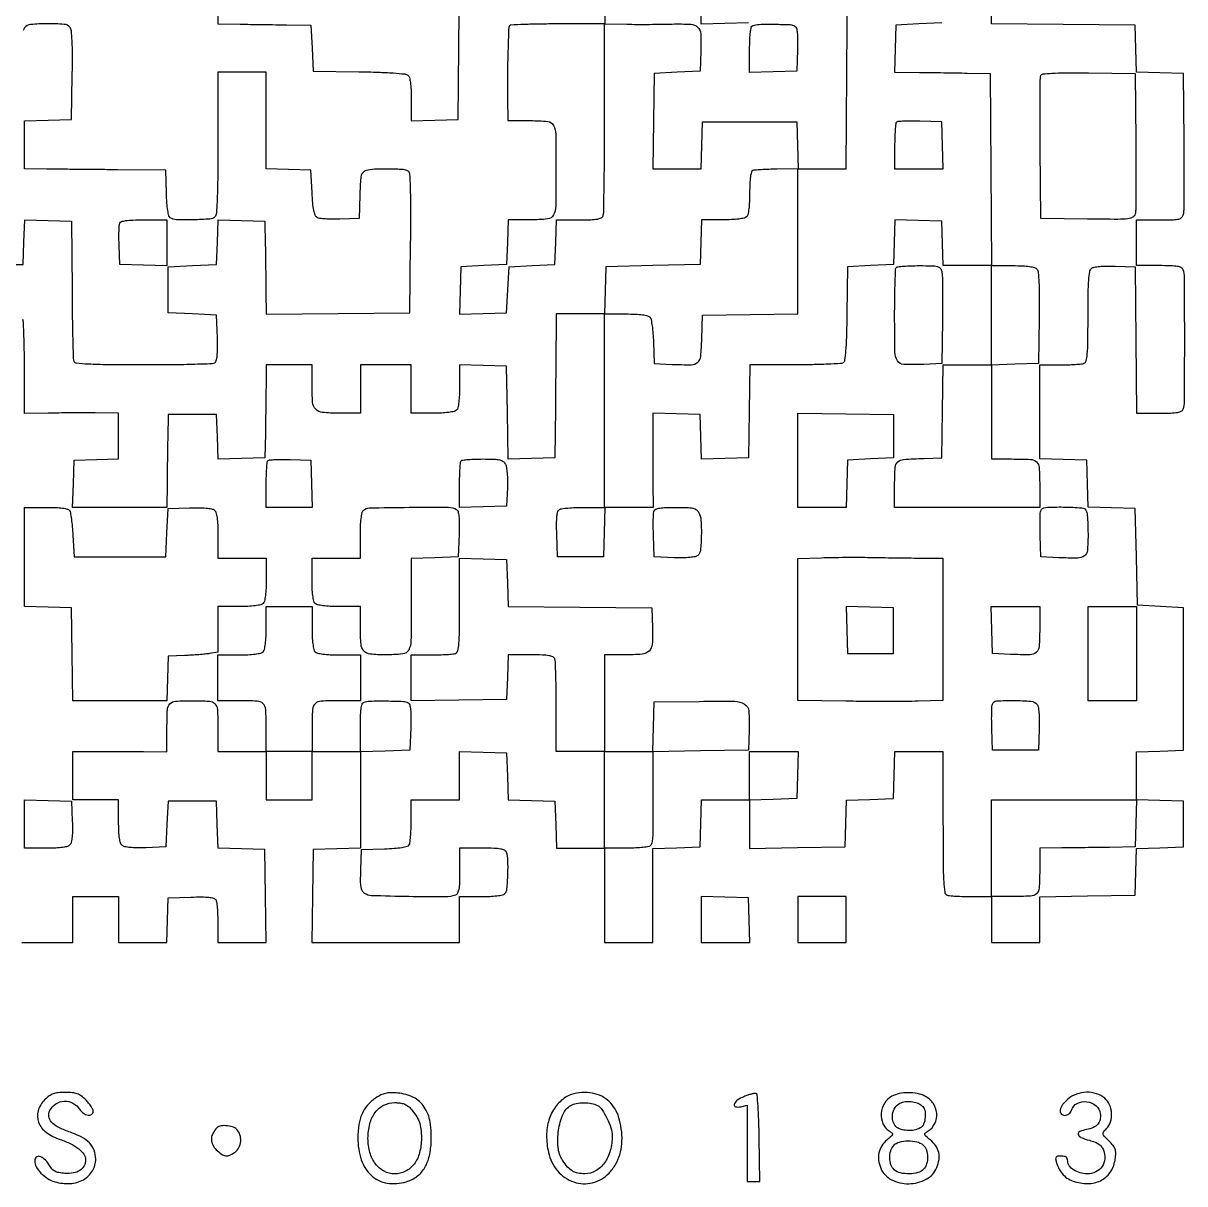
# Model space of a CAD drawing. Extents: x 156 to 936, y 95 to 969.
# Drawn here: x 479.5 to 936, y 95.1 to 551.3 of the extents above; entities that cross this region are included whole.
import ezdxf

# ---------------------------------------------------------------- set-up
doc = ezdxf.new("R2010")
doc.units = 0

msp = doc.modelspace()

# ---------------------------------------------------------------- linework, layer by layer
for points in [[(346.077967, 597.712474, 0.000007), (346.119162, 602.362602, 0.000002), (346.183566, 609.646789, 0.000002), (346.256385, 617.889835, 0.000002), (346.327967, 626)], [(707.765573, 579.25), (708.031147, 551), (716.765573, 550.877856, 0.003045), (720.763524, 550.846294, 0.001738), (725.593162, 550.854364, 0.001736), (730.452914, 550.89625, 0.002879), (734.551575, 550.969406, -0.017424), (741.844456, 550.887427, -0.179666), (744.568326, 549.730576, -0.194263), (745.764253, 547.122142, -0.020896), (745.793771, 540.344796), (745.5, 532.5), (736.5, 532), (727.5, 531.5), (727.227935, 512.75), (726.955869, 494), (736.440409, 494), (745.924948, 494), (746.212474, 503.25), (746.5, 512.5), (765, 512.5), (783.5, 512.5), (783.787526, 503.25), (784.075052, 494), (793.525501, 494), (802.97595, 494), (803.237975, 531.75), (803.5, 569.5)], [(479, 190), (489, 190), (499, 190), (499, 199), (499, 208), (508, 208), (517, 208), (517, 199), (517, 190), (526.461067, 190), (535.922134, 190), (536.211067, 198.75), (536.5, 207.5), (545.41543, 207.791346, -0.007874), (549.674656, 207.863419, -0.025891), (552.481964, 207.721257, -0.03736), (554.324421, 207.391596, -0.190691), (555.150117, 206.791346, -0.10844), (555.472644, 205.905885, -0.010308), (555.733216, 203.60277, -0.012782), (555.918998, 200.812394, -0.009736), (555.984687, 197.75), (556, 190), (565.522559, 190), (575.045117, 190), (574.772559, 208.25), (574.5, 226.5), (565.287036, 226.787036), (556.074071, 227.074071), (555.787036, 236.287036), (555.5, 245.5), (546, 245.5), (536.5, 245.5), (536, 236.5), (535.5, 227.5), (527.655204, 227.206229, -0.01153), (524.264652, 227.157498, -0.021342), (521.514748, 227.298867, -0.023545), (519.431833, 227.594776, -0.126804), (518.405204, 228.078674, -0.145524), (517.748928, 229.060853, -0.03848), (517.326735, 230.921657, -0.027148), (517.0746, 233.657348, -0.009406), (517, 237.622445), (517, 246), (508, 246), (499, 246), (499, 255.5), (499, 265), (508.25, 265.063971, -0.001589), (512.460878, 265.079713, -0.000932), (517.5, 265.073144, -0.000932), (522.539119, 265.047787, -0.001589), (526.75, 265.005367), (536, 264.882791), (536, 274.334407, -0.012263), (536.175361, 281.483282, -0.177879), (537.147708, 283.775901, -0.192024), (539.342914, 284.804443, -0.014685), (546, 285, -0.01463), (552.654334, 284.805247, -0.191368), (554.850171, 283.780378, -0.178439), (555.823717, 281.495521, -0.012408), (556, 274.393011), (556, 265), (565.5, 265), (575, 265), (575, 255.5), (575, 246), (584, 246), (593, 246), (593, 255.5), (593, 265), (602.5, 265), (612, 265), (612, 246.037526), (612, 227.075052), (602.75, 226.787526), (593.5, 226.5), (593.227441, 208.25), (592.954883, 190), (621.977441, 190), (651, 190), (651, 199), (651, 208), (659.3, 208, 0.011084), (662.828493, 208.07823, 0.020332), (665.693122, 208.322289, 0.021091), (667.860329, 208.689458, 0.144849), (668.8, 209.2, 0.177167), (669.629377, 210.986201, 0.011865), (669.974536, 216.705453, 0.01606), (669.999676, 222.379382, 0.084883), (669.393011, 225.418213, 0.192406), (668.653872, 226.217093, 0.06988), (667.154102, 226.688469, 0.034532), (664.571713, 226.937024, 0.00673), (659.893011, 227), (651, 227), (651, 218.106989, -0.00673), (650.937024, 213.428287, -0.034532), (650.688469, 210.845898, -0.06988), (650.217093, 209.346128, -0.192406), (649.418213, 208.606989, -0.092118), (645.257899, 207.838367, -0.004379), (631.006148, 207.977807, -0.003049), (616.355023, 208.338894, -0.151297), (613.644932, 209.270365, -0.118939), (612.768477, 210.305331, -0.077992), (612.2893, 211.800071, -0.040111), (612.110962, 214.193453, -0.007825), (612.203802, 218.520365), (612.5, 226.5), (621.467001, 226.792098, 0.009786), (625.292364, 226.991711, 0.020298), (628.262875, 227.326695, 0.020215), (630.447011, 227.75425, 0.195149), (631.201688, 228.292098, 0.112618), (631.504907, 229.144238, 0.008743), (631.748365, 231.568616, 0.011595), (631.922842, 234.501991, 0.008591), (631.984687, 237.75), (632, 246), (641.5, 246), (651, 246), (651, 255.537526), (651, 265.075052), (660.25, 264.787526), (669.5, 264.5), (669.787036, 255.287036), (670.074071, 246.074071), (679.287036, 245.787036), (688.5, 245.5), (688.787526, 236.25), (689.075052, 227), (698.537526, 227), (708, 227), (708, 208.5), (708, 190), (717.5, 190), (727, 190), (727, 208.462474), (727, 226.924948), (736.25, 227.212474), (745.5, 227.5), (745.787526, 236.75), (746.075052, 246), (755.537526, 246), (765, 246), (765, 236.477935), (765, 226.955869), (783.75, 227.227935), (802.5, 227.5), (802.787036, 236.712964), (803.074071, 245.925929), (812.287036, 246.212964), (821.5, 246.5), (821.787526, 255.75), (822.075052, 265), (831.537526, 265), (841, 265), (841, 237.106989, 0.001482), (841.047441, 221.102837, 0.01238), (841.269618, 213.864913, 0.020733), (841.66906, 209.7558, 0.273), (842.581787, 208.606989, 0.06844), (843.599719, 208.368926, 0.007317), (846.0249, 208.178303, 0.008902), (848.933927, 208.044385, 0.00705), (852.081787, 208), (860, 208), (860, 199), (860, 190), (869.5, 190), (879, 190), (879, 198.977935), (879, 207.955869), (897.75, 208.227935), (916.5, 208.5), (916.787036, 217.712964), (917.074071, 226.925929), (926.287036, 227.212964), (935.5, 227.5), (935.5, 236.5), (935.5, 245.5), (926.25, 245.787526), (917, 246.075052), (917, 255.5), (917, 264.924948), (926.25, 265.212474), (935.5, 265.5), (935.5, 293.5), (935.5, 321.5), (926.5, 322), (917.5, 322.5), (917, 341.5), (916.5, 360.5), (907.287036, 360.787036), (898.074071, 361.074071), (897.787036, 370.287036), (897.5, 379.5), (888.25, 379.787526), (879, 380.075052), (879, 398.537526), (879, 417), (886.918213, 417, 0.00705), (890.066073, 417.044385, 0.008902), (892.9751, 417.178303, 0.007317), (895.400281, 417.368926, 0.06844), (896.418213, 417.606989, 0.246695), (897.285033, 418.593997, 0.037784), (897.719208, 421.260783, 0.018884), (897.948549, 426.025472, 0.002583), (898, 435.984544, -0.00321), (898.058818, 445.144905, -0.015308), (898.286175, 450.373569, -0.021944), (898.673661, 453.643515, -0.180999), (899.405204, 454.921326, -0.126804), (900.431833, 455.405224, -0.023545), (902.514748, 455.701133, -0.021342), (905.264652, 455.842502, -0.01153), (908.655204, 455.793771), (916.5, 455.5), (916.765335, 426.75), (917.030671, 398), (925.908347, 398, 0.006747), (930.577981, 398.063017, 0.03458), (933.156567, 398.311637, 0.069951), (934.654434, 398.783078, 0.192265), (935.393011, 399.581787, 0.091131), (935.951795, 402.573538, 0.000722), (935.987056, 427, 0.000722), (935.951795, 451.426462, 0.091131), (935.393011, 454.418213, 0.192406), (934.653872, 455.217093, 0.06988), (933.154102, 455.688469, 0.034532), (930.571713, 455.937024, 0.00673), (925.893011, 456), (917, 456), (917, 465), (917, 474), (925.980948, 474, 0.004718), (931.547349, 474.05252, 0.05329), (933.733065, 474.327943, 0.154152), (934.853609, 474.996168, 0.122466), (935.511889, 476.25, 0.056278), (935.724366, 477.910045, 0.001377), (935.817795, 485.623438, 0.002973), (935.848704, 494.682513, 0.002017), (935.780941, 505), (935.5, 531.5), (926.287036, 531.787036), (917.074071, 532.074071), (916.787036, 541.287036), (916.5, 550.5), (888.25, 550.765573), (860, 551.031147), (860, 570.037639)], [(556, 559.893011), (556, 551), (564.75, 550.893608, -0.000248), (568.784503, 550.842549, -0.000137), (573.720312, 550.776284, -0.000136), (578.727313, 550.706331, -0.000218), (583, 550.643608), (592.5, 550.5), (593, 541.5), (593.5, 532.5), (611.426204, 532.226208, -0.004527), (619.018538, 532.041483, -0.009449), (624.9248, 531.732439, -0.006421), (629.490107, 531.347971, -0.150078), (630.676204, 530.853763, -0.154111), (631.279807, 529.916721, -0.032057), (631.678033, 527.975643, -0.024846), (631.925039, 525.194287, -0.009724), (632, 521.340029), (632, 512.924948), (641.25, 513.212474), (650.5, 513.5), (650.765573, 541.75), (651.031147, 570)], [(764.5, 551.5), (755.25, 551.212474), (746, 550.924948), (746, 559.855485, 0.014671)], [(470, 456.5), (479.5, 456.5), (479.789473, 465.287003), (480.078945, 474.074007), (489.289473, 473.787003), (498.5, 473.5), (498.670985, 446.677101, 0.001783), (498.774162, 436.298381, 0.002759), (498.944711, 427.334802, 0.000857), (499.148675, 419.568502, 0.084811), (499.362711, 418.497175, 0.284356), (500.347665, 417.74794, 0.011151), (505.079476, 417.397559, 0.010514), (512.614259, 417.167042, 0.001879), (526.691726, 417.085407, 0.002864), (537.060239, 417.123634, 0.004446), (546.004402, 417.287398, 0.001457), (553.721296, 417.519859, 0.133867), (554.791346, 417.849904, 0.190694), (555.391597, 418.67559, 0.03736), (555.721258, 420.518039, 0.025891), (555.863419, 423.325341, 0.007874), (555.791346, 427.58457), (555.5, 436.5), (546, 437), (536.5, 437.5), (536.5, 446.5), (536.5, 455.5), (546, 456), (555.5, 456.5), (555.789473, 465.287003), (556.078945, 474.074007), (565.289473, 473.787003), (574.5, 473.5), (574.643608, 464, -0.00022), (574.706331, 459.726226, -0.000137), (574.776284, 454.715738, -0.000138), (574.842548, 449.774964, -0.00025), (574.893608, 445.734427), (575, 436.968853), (603.25, 437.234427), (631.5, 437.5), (631.765825, 464.931203, 0.001979), (631.845401, 478.813182, 0.009294), (631.711232, 486.79195, 0.00833), (631.437926, 492.036907, 0.238497), (630.765825, 493.16589, 0.129758), (628.854485, 493.772895, 0.009123), (623.194442, 493.949471, 0.012887), (617.576606, 493.877377, 0.055891), (614.286107, 493.379156, 0.128699), (613.057677, 492.679182, 0.137237), (612.366029, 491.482624, 0.050018), (612.01544, 489.184515, 0.005038), (611.786107, 483.642811), (611.5, 474.5), (604, 474.243525, -0.01249), (601.018335, 474.216077, -0.015758), (598.2625, 474.346486, -0.013883), (595.987323, 474.589859, -0.110029), (595, 474.954187, -0.161286), (594.270379, 475.859595, -0.039092), (593.731419, 477.731528, -0.027285), (593.312608, 480.547692, -0.009063), (593, 484.710662), (592.5, 493.5), (583.75, 493.788933), (575, 494.077866), (575, 513.038933), (575, 532), (565.5, 532), (556, 532), (556, 504.2, -0.002222), (555.940762, 490.870827, -0.008117), (555.728417, 482.420084, -0.006264), (555.411727, 476.548389, -0.181708), (554.8, 475.2, -0.181818), (552.856846, 474.31894, -0.010762), (546.288173, 474.026684, -0.012447), (539.776202, 474.039406, -0.135649), (537.292098, 474.798312, -0.195149), (536.75425, 475.552989, -0.020215), (536.326695, 477.737125, -0.020298), (535.991711, 480.707636, -0.009786), (535.792098, 484.532999), (535.5, 493.5), (516.5, 493.684333, 0.000089), (508.584007, 493.759721, 0.000084), (500.510938, 493.833808, 0.000083), (493.358311, 493.897052, 0.000293), (488.75, 493.934333), (480, 494), (480, 503.462474), (480, 512.924948), (489.25, 513.212474), (498.5, 513.5), (498.774123, 530.868471, 0.00406), (498.83508, 538.824314, 0.01151), (498.704806, 544.372241, 0.010742), (498.43581, 548.323087, 0.151969), (497.901678, 549.618471, 0.203399), (495.524836, 550.846074, 0.02016), (488.96678, 551.076426, 0.020253), (482.411961, 550.776635, 0.200594), (480.021097, 549.52542, 0.125079), (479.491098, 548.410811, 0.024523)], [(840.5, 551.5), (831.5, 551), (822.5, 550.5), (822.212474, 541.25), (821.924948, 532), (831.712474, 531.948134, -0.001232), (836.113441, 531.913966, -0.000769), (841.268664, 531.853302, -0.000772), (846.349121, 531.777852, -0.001404), (850.5, 531.698134), (859.5, 531.5), (859.762025, 493.75), (860.02405, 456), (868.38958, 456, -0.009536), (872.310342, 455.925213, -0.026512), (875.05322, 455.674486, -0.036596), (876.932926, 455.259416, -0.147962), (877.901115, 454.619149, -0.152679), (878.436825, 453.3148, -0.010349), (878.704708, 449.261182, -0.011229), (878.834763, 443.566252, -0.003921), (878.773559, 435.369149), (878.5, 417.5), (869.25, 417.212474), (860, 416.924948), (860, 398.462474), (860, 380), (867.918213, 380, -0.01141), (875.400012, 379.829247, -0.175208), (877.747254, 378.85745, -0.195511), (878.800362, 376.650479, -0.014768), (879, 369.893011), (879, 361), (850.5, 361), (822, 361), (822, 369.980948, -0.014075), (822.189349, 376.706186, -0.199016), (823.214245, 378.832254, -0.165509), (825.52461, 379.810854, -0.009074), (833.5, 380.245668), (840.5, 380.5), (840.772559, 398.75), (841.045117, 417), (850.522559, 417), (860, 417), (860, 436.5), (860, 456), (850.538933, 456), (841.077866, 456), (840.788933, 464.75), (840.5, 473.5), (831.289473, 473.787003), (822.078945, 474.074007), (821.789473, 465.287003), (821.5, 456.5), (812.5, 456), (803.5, 455.5), (803.226647, 437.044584, -0.003561), (803.035521, 428.331725, -0.012194), (802.732937, 422.675066, -0.01105), (802.342971, 418.785498, -0.224357), (801.726647, 417.809897, -0.128972), (800.746957, 417.496687, -0.002752), (795.652892, 417.255038, -0.006163), (789.654902, 417.077625, -0.004095), (782.772559, 417.015313), (765.045117, 417), (764.772559, 398.75), (764.5, 380.5), (755.289473, 380.212997), (746.078945, 379.925993), (745.789473, 388.712997), (745.5, 397.5), (736.25, 397.787526), (727, 398.075052), (726.936029, 388.787526, 0.001581), (726.92029, 384.56215, 0.000931), (726.926856, 379.511023, 0.000931), (726.952211, 374.463464, 0.001591), (726.994633, 370.25), (727.117209, 361), (717.594816, 361), (708.072424, 361), (707.786212, 351.25), (707.5, 341.5), (698.5, 341.5), (689.5, 341.5), (689.208654, 350.41543, -0.007874), (689.136581, 354.674656, -0.025891), (689.278743, 357.481964, -0.03736), (689.608404, 359.324421, -0.190691), (690.208654, 360.150117, -0.110447), (691.10652, 360.473134, -0.009524), (693.544105, 360.733216, -0.01219), (696.496014, 360.919039, -0.009158), (699.75, 360.984687), (708, 361), (708, 399), (708, 437), (698.5, 437), (689, 437), (688.916583, 428.25, 0.000134), (688.87364, 423.615372, 0.000037), (688.808736, 416.342188, 0.000037), (688.736478, 408.10741, 0.000039), (688.666583, 400), (688.5, 380.5), (679.272703, 380.212775), (670.045405, 379.925549), (669.772703, 398.212775), (669.5, 416.5), (660.25, 416.787526), (651, 417.075052), (651, 408.737526, -0.01101), (650.921884, 405.190499, -0.020283), (650.678036, 402.315021, -0.021051), (650.311042, 400.141321, -0.145015), (649.8, 399.2, -0.144849), (648.860329, 398.689458, -0.021091), (646.693122, 398.322289, -0.020332), (643.828493, 398.07823, -0.011084), (640.3, 398), (632, 398), (632, 407.5), (632, 417), (622, 417), (612, 417), (612, 407.5), (612, 398), (603.535184, 398, -0.022302), (597.035872, 398.290042, -0.186391), (594.4438, 399.567014, -0.169875), (593.254185, 402.319431, -0.017857), (593, 409.434259), (593, 417), (584, 417), (575, 417), (574.920976, 408.25, -0.000753), (574.878466, 404.215499, -0.000414), (574.814941, 399.279688, -0.000413), (574.742218, 394.27269, -0.000662), (574.670976, 390), (574.5, 380.5), (565.289473, 380.212997), (556.078945, 379.925993), (555.789473, 388.712997), (555.5, 397.5), (546, 397.5), (536.5, 397.5), (536.301866, 388.5, 0.00132), (536.222157, 384.385751, 0.000758), (536.146698, 379.426562, 0.000758), (536.08599, 374.443617, 0.001265), (536.051866, 370.25), (536, 361), (517.462474, 361), (498.924948, 361), (499.212474, 370.25), (499.5, 379.5), (508.25, 379.788933), (517, 380.077866), (517, 389.038933), (517, 398), (507.75, 398.093918, 0.002292), (503.539118, 398.117367, 0.001345), (498.5, 398.108771, 0.001345), (493.460889, 398.073066, 0.002292), (489.25, 398.012598), (480, 397.83736), (479.986345, 415.16868, 0.003246), (479.936805, 421.973159, 0.00449), (479.797917, 428.076212, 0.002856), (479.606087, 433.196561, 0.05471), (479.364061, 434.771616)]]:
    msp.add_lwpolyline(points, format="xyb")
for points in [[(670.661875, 550.25, 0.128751), (670.2694, 548.936428, 0.001686), (670.003142, 540.315484, 0.005192), (669.844314, 531.038729, 0.005174), (669.877856, 521.75), (670, 513), (678.891592, 513, -0.025682), (685.641098, 512.653093, -0.25379), (687.907091, 511.103541, -0.114893), (688.771522, 507.648141, -0.003874), (688.893285, 493.5, -0.003953), (688.793875, 479.394613, -0.114847), (687.928718, 475.914275, -0.253661), (685.653818, 474.352531, -0.026199), (678.930525, 474), (670.077866, 474), (669.788933, 465.25), (669.5, 456.5), (660.5, 456), (651.5, 455.5), (651.211971, 446.211971), (650.923942, 436.923942), (660.211971, 437.211971), (669.5, 437.5), (670, 446.5), (670.5, 455.5), (679.5, 456), (688.5, 456.5), (688.788933, 465.25), (689.077866, 474), (697.931944, 474, 0.006774), (702.587627, 474.06308, 0.034654), (705.160359, 474.311801, 0.07006), (706.6553, 474.783343, 0.192048), (707.393011, 475.581787, 0.087237), (707.639257, 476.845992, 0.000644), (707.821697, 487.54365, 0.002405), (707.95616, 499.816695, 0.001537), (708, 514.081787), (708, 551), (689.559017, 551, 0.003806), (682.456649, 550.945932, 0.006111), (676.401076, 550.779688, 0.001743), (671.174224, 550.553991, 0.249418)], [(782.793098, 550.149034, -0.187221), (783.389362, 549.340297, -0.039341), (783.721251, 547.5815, -0.027159), (783.864234, 544.914541, -0.008519), (783.793098, 540.914347), (783.5, 532.5), (774.25, 532.212474), (765, 531.924948), (765, 540.879141, -0.008218), (765.067796, 545.003783, -0.024636), (765.298982, 547.81226, -0.03192), (765.667953, 549.678292, -0.236317), (766.25, 550.337719, -0.090022), (768.717903, 550.848188, -0.008953), (774.782042, 550.887607, -0.007223), (780.938602, 550.728418, -0.132017)], [(916.780941, 505, -0.001977), (916.84951, 494.685605, -0.002921), (916.821033, 485.636338, -0.001332), (916.731182, 477.925454, -0.056385), (916.522911, 476.293917, -0.201199), (915.584148, 475.024369, -0.108143), (913.704851, 474.398377, -0.027714), (909.747913, 474.197675, -0.00164), (897.74197, 474.293917), (879.5, 474.5), (879.233499, 501.985808, -0.001668), (879.165929, 512.611092, -0.002601), (879.185882, 521.764054, -0.000734), (879.256352, 529.725961, -0.089258), (879.445632, 530.718916, -0.280145), (880.270138, 531.356316, -0.014458), (883.766408, 531.646835, -0.013546), (889.150823, 531.791713, -0.003139), (898.212133, 531.733108), (916.5, 531.5)], [(822.702644, 512.369311, 0.173269), (822.422807, 511.77838, 0.006396), (822.206402, 509.278277, 0.010972), (822.050964, 506.269043, 0.007416), (822, 502.833333), (822, 494), (831.537526, 494), (841.075052, 494), (840.787526, 503.25), (840.5, 512.5), (831.952644, 512.785977, 0.007913), (828.626528, 512.84459, 0.011703), (825.709672, 512.781547, 0.007016), (823.290922, 512.638564, 0.179987)], [(766.25, 493.337719, 0.230886), (765.675857, 492.700596, 0.034331), (765.303379, 490.961539, 0.026324), (765.069457, 488.361471, 0.009273), (765, 484.616667, -0.011251), (764.921516, 481.129321, -0.02044), (764.676978, 478.288783, -0.02118), (764.309419, 476.135978, -0.144478), (763.8, 475.2, -0.144676), (762.86205, 474.68998, -0.021133), (760.701574, 474.32263, -0.020382), (757.8482, 474.078348, -0.011162), (754.338933, 474), (746.077866, 474), (745.788933, 465.25), (745.5, 456.5), (727, 456), (708.5, 455.5), (708.212474, 446.25), (707.924948, 437), (716.340029, 437, -0.009847), (720.153251, 436.924898, -0.024175), (722.945269, 436.679335, -0.030203), (724.911654, 436.287979, -0.156568), (725.833879, 435.700164, -0.126595), (726.271826, 434.772011, -0.012295), (726.682026, 432.299919, -0.014976), (727.015093, 429.281363, -0.011302), (727.206324, 425.950164), (727.5, 417.5), (734.479083, 417.199088, 0.012739), (742.057347, 417.065605, 0.177046), (744.578192, 418.009645, 0.194277), (745.776454, 420.321238, 0.015844), (746.212602, 427.259666), (746.5, 436.5), (765.25, 436.772065), (784, 437.044131), (784, 465.522065), (784, 494), (775.75, 493.921053, 0.005521), (772.498917, 493.854035, 0.007419), (769.55625, 493.717133, 0.005317), (767.103532, 493.540327, 0.075375)], [(536, 464.962474), (536, 455.924948), (526.75, 456.212474), (517.5, 456.5), (517.203033, 463.906415, -0.007079), (517.126964, 466.841003, -0.009185), (517.144753, 469.531874, -0.007235), (517.23321, 471.773024, -0.078282), (517.421649, 472.656415, -0.228018), (518.10667, 473.302323, -0.041983), (519.847946, 473.698536, -0.027394), (522.610611, 473.934044, -0.007567), (526.968615, 474), (536, 474)], [(840.516124, 453.75, -0.054093), (840.724896, 452.194714, -0.002845), (840.823778, 447.167188, -0.00446), (840.854068, 441.175971, -0.003227), (840.785177, 434.5), (840.5, 417.5), (833.520917, 417.199088, -0.019699), (825.572919, 417.169701, -0.253631), (823.100404, 418.62664, -0.131832), (822.123323, 422.032533, -0.004306), (822, 436.352385, -0.003404), (822.048122, 443.420734, -0.005373), (822.195833, 449.48268, -0.001624), (822.396747, 454.718201, -0.188122), (822.666667, 455.333333, -0.173043), (823.226591, 455.598788, -0.00648), (825.57982, 455.804167, -0.011049), (828.413417, 455.951642, -0.007476), (831.647615, 456, -0.005365), (836.749969, 455.945251, -0.056812), (838.808857, 455.66568, -0.156032), (839.878475, 454.998011, -0.115935)], [(592.787526, 370.25), (593.075052, 361), (584.037526, 361), (575, 361), (575, 369.833333, -0.007429), (575.05105, 373.269125, -0.010988), (575.206746, 376.278621, -0.006414), (575.423524, 378.778731, -0.173222), (575.703816, 379.370483, -0.17855), (576.286747, 379.639255, -0.007766), (578.564452, 379.783202, -0.012381), (581.319749, 379.846095, -0.008434), (584.453816, 379.787149), (592.5, 379.5)], [(669.008312, 377.984468, -0.085886), (669.410016, 376.772475, -0.016005), (669.683915, 374.435874, -0.016723), (669.826685, 371.651967, -0.014587), (669.793496, 368.734468), (669.5, 361.5), (660.25, 361.212474), (651, 360.924948), (651, 369.795808, -0.007009), (651.048332, 373.243385, -0.010438), (651.195833, 376.256685, -0.00583), (651.400781, 378.767459, -0.174822), (651.666667, 379.333333, -0.171164), (652.220445, 379.598354, -0.007179), (654.428206, 379.804167, -0.011682), (657.095155, 379.951616, -0.007967), (660.131483, 380, -0.007548), (664.548122, 379.933322, -0.048307), (666.765464, 379.650803, -0.102816), (668.085435, 379.048339, -0.112042)], [(497.690983, 359.75, -0.102535), (498.032598, 358.869389, -0.008061), (498.409226, 356.370313, -0.010698), (498.749484, 353.346792, -0.007979), (499, 350), (499.5, 341.5), (517.5, 341.5), (535.5, 341.5), (536, 351), (536.5, 360.5), (544.84692, 360.792008, -0.010573), (548.47591, 360.84218, -0.020484), (551.373366, 360.702175, -0.022589), (553.549085, 360.407951, -0.128993), (554.59692, 359.919564, -0.148524), (555.258362, 358.916959, -0.037384), (555.677696, 356.98332, -0.026099), (555.927045, 354.112425, -0.008613), (556, 349.877555), (556, 341), (565.5, 341), (575, 341), (575, 332.7, -0.011084), (574.92177, 329.171507, -0.020332), (574.677711, 326.306878, -0.021091), (574.310542, 324.139671, -0.144849), (573.8, 323.2, -0.144849), (572.860329, 322.689458, -0.021091), (570.693122, 322.322289, -0.020332), (567.828493, 322.07823, -0.011084), (564.3, 322), (556, 322), (556, 313.045313), (556, 304.090626), (552.75, 303.541226, -0.016338), (551.067278, 303.313028, -0.005182), (548.545313, 303.080976, -0.005167), (545.726918, 302.880374, -0.005727), (543, 302.745913), (536.5, 302.5), (536.211067, 293.75), (535.922134, 285), (517.483626, 285), (499.045117, 285), (498.772559, 303.25), (498.5, 321.5), (489.25, 321.787526), (480, 322.075052), (480, 341.537526), (480, 361), (488.440983, 361, -0.009585), (492.22901, 360.92738, -0.024001), (494.983238, 360.689017, -0.029014), (496.905665, 360.314643, -0.188703)], [(649.791346, 360.150117, -0.190691), (650.391596, 359.324421, -0.03736), (650.721257, 357.481964, -0.025891), (650.863419, 354.674656, -0.007874), (650.791346, 350.41543), (650.5, 341.5), (641.25, 341.212474), (632, 340.924948), (632, 322.579106, -0.003921), (631.888499, 308.359482, -0.117922), (631.007513, 304.915625, -0.252022), (628.702752, 303.36634, -0.023935), (621.684259, 303.013655, -0.02558), (615.876319, 303.297316, -0.183742), (613.410133, 304.529588, -0.167168), (612.259874, 307.156598, -0.020362), (612, 313.535184), (612, 322), (603.7, 322, -0.011084), (600.171507, 322.07823, -0.020332), (597.306878, 322.322289, -0.021091), (595.139671, 322.689458, -0.144849), (594.2, 323.2, -0.144849), (593.689458, 324.139671, -0.021091), (593.322289, 326.306878, -0.020332), (593.07823, 329.171507, -0.011084), (593, 332.7), (593, 341), (602.5, 341), (612, 341), (612, 349.8, -0.010168), (612.076788, 353.57572, -0.019692), (612.318182, 356.584848, -0.020534), (612.683085, 358.838945, -0.147006), (613.2, 359.8, -0.193756), (615.490363, 360.775456, -0.002573), (631.214732, 361.006839, -0.003237), (646.696336, 361.054739, -0.141423)], [(744.964816, 359.065741, -0.106729), (745.87883, 355.872074, -0.021971), (746.009357, 349.981917, -0.017974), (745.670347, 344.115342, -0.198655), (744.594796, 342.078674, -0.126804), (743.568167, 341.594776, -0.023545), (741.485252, 341.298867, -0.021342), (738.735348, 341.157498, -0.01153), (735.344796, 341.206229), (727.5, 341.5), (727.206869, 349.916411, -0.006125), (727.131923, 353.23728, -0.008183), (727.150171, 356.252242, -0.006003), (727.236697, 358.764851, -0.080166), (727.425484, 359.666411, -0.220823), (728.073166, 360.294093, -0.044921), (729.664091, 360.692306, -0.02981), (732.149804, 360.931365, -0.009069), (735.933431, 361, -0.0074), (740.407308, 360.933784, -0.045377), (742.695822, 360.657161, -0.096493), (744.053158, 360.077882, -0.121501)], [(897.393011, 359.418213, -0.068387), (897.63106, 358.400823, -0.007337), (897.821697, 355.980697, -0.008918), (897.955613, 353.077827, -0.007066), (898, 349.937265, -0.021864), (897.742559, 344.052759, -0.211695), (896.562553, 341.916553, -0.162596), (894.01089, 341.052442, -0.011811), (886.479083, 341.199088), (879.5, 341.5), (879.206869, 349.916411, -0.006125), (879.131923, 353.23728, -0.008183), (879.150171, 356.252242, -0.006003), (879.236697, 358.764851, -0.080166), (879.425484, 359.666411, -0.295761), (881.228103, 360.97869, -0.016989), (888.406031, 361.123424, -0.017089), (895.577768, 360.779005, -0.288157)], [(669.787321, 331.26551), (670.074641, 322.03102), (698.287321, 321.76551), (726.5, 321.5), (726.796198, 313.520365, -0.024754), (726.7176, 307.179672, -0.188489), (725.484212, 304.521953, -0.172538), (722.711576, 303.277182, -0.02007), (715.80887, 303), (708, 303), (708, 284), (708, 265), (717.463788, 265), (726.927576, 265), (727.213788, 274.75), (727.5, 284.5), (745.225902, 284.729286, -0.005846), (759.151981, 284.746585, -0.130891), (763.003216, 283.677606, -0.24823), (764.680641, 280.960704, -0.026054), (764.79184, 273.237562), (764.5, 265.5), (745.75, 265.227935), (727, 264.955869), (726.933947, 255.727935, 0.001663), (726.917936, 251.549633, 0.001003), (726.92536, 246.595825, 0.001004), (726.952494, 241.673002, 0.001759), (726.99747, 237.598276, -0.008179), (726.989874, 233.383967, -0.025722), (726.793234, 230.562988, -0.036226), (726.427377, 228.695401, -0.187083), (725.813523, 227.863589, -0.10988), (724.903682, 227.535316, -0.00973), (722.46241, 227.27081, -0.012345), (719.505577, 227.081972, -0.009309), (716.25, 227.015313), (708, 227), (708, 246), (708, 265), (698.5, 265), (689, 265), (689, 282.418213, 0.003244), (688.955951, 289.207024, 0.00474), (688.821697, 295.184475, 0.002396), (688.635772, 300.244542, 0.081401), (688.393011, 301.418213, 0.192048), (687.6553, 302.216657, 0.07006), (686.160359, 302.688199, 0.034654), (683.587627, 302.93692, 0.006774), (678.931944, 303), (670.077866, 303), (669.788933, 294.25), (669.5, 285.5), (650.75, 285.227935), (632, 284.955869), (632, 293.977935), (632, 303), (639.918213, 303, 0.00705), (643.066073, 303.044385, 0.008902), (645.9751, 303.178303, 0.007317), (648.400281, 303.368926, 0.06844), (649.418213, 303.606989, 0.249177), (650.288709, 304.60758, 0.036185), (650.72031, 307.365513, 0.018261), (650.948949, 312.291687, 0.002466), (651, 322.644515), (651, 341.075052), (660.25, 340.787526), (669.5, 340.5)], [(831.75, 341.063793), (841, 341), (841, 313.036212), (841, 285.072424), (831.25, 284.786212, -0.005573), (826.247186, 284.695144, -0.001813), (818.85625, 284.669796, -0.001807), (810.643566, 284.70109, -0.002035), (802.75, 284.791817), (784, 285.083634), (784, 313.004291), (784, 340.924948), (793.25, 341.212474, -0.004156), (797.51219, 341.309506, -0.002297), (802.720312, 341.360841, -0.002289), (807.999661, 341.364454, -0.003681), (812.5, 341.313793, 0.000868), (817.000323, 341.237811, 0.00054), (822.279688, 341.163546, 0.000542), (827.487862, 341.101549, 0.000981)], [(593, 313.7, 0.011084), (593.07823, 310.171507, 0.020332), (593.322289, 307.306878, 0.021091), (593.689458, 305.139671, 0.144849), (594.2, 304.2, 0.144849), (595.139671, 303.689458, 0.021091), (597.306878, 303.322289, 0.020332), (600.171507, 303.07823, 0.011084), (603.7, 303), (612, 303), (612, 294), (612, 285), (604.081787, 285, 0.011759), (596.570915, 284.823337, 0.18106), (594.232644, 283.820169, 0.19079), (593.190353, 281.54893, 0.013298), (593, 274.393011), (593, 265), (584, 265), (575, 265), (575, 274.393011, 0.013298), (574.809647, 281.54893, 0.19079), (573.767356, 283.820169, 0.18106), (571.429085, 284.823337, 0.011759), (563.918213, 285), (556, 285), (556, 294), (556, 303), (564.3, 303, 0.011084), (567.828493, 303.07823, 0.020332), (570.693122, 303.322289, 0.021091), (572.860329, 303.689458, 0.144849), (573.8, 304.2, 0.144849), (574.310542, 305.139671, 0.021091), (574.677711, 307.306878, 0.020332), (574.92177, 310.171507, 0.011084), (575, 313.7), (575, 322), (584, 322), (593, 322)], [(879, 313.019052, -0.01682), (878.772817, 306.267676, -0.202101), (877.627338, 303.990719, -0.176722), (875.11956, 303.058134, -0.012322), (867.479083, 303.199088), (860.5, 303.5), (860.212474, 312.75), (859.924948, 322), (869.462474, 322), (879, 322)], [(630.791346, 284.150117, -0.190691), (631.391596, 283.324421, -0.03736), (631.721257, 281.481964, -0.025891), (631.863419, 278.674656, -0.007874), (631.791346, 274.41543), (631.5, 265.5), (621.75, 265.213788), (612, 264.927576), (612, 274.380455, -0.007624), (612.066817, 278.762298, -0.023601), (612.296398, 281.71148, -0.030378), (612.663087, 283.664224, -0.239665), (613.25, 284.337719, -0.090814), (615.763488, 284.853502, -0.00799), (622.282971, 284.88796, -0.006371), (628.913621, 284.732534, -0.133069)], [(877.919564, 283.59692, -0.128993), (878.407951, 282.549085, -0.022589), (878.702175, 280.373366, -0.020484), (878.84218, 277.47591, -0.010573), (878.792008, 273.84692), (878.5, 265.5), (869.5, 265.5), (860.5, 265.5), (860.206869, 273.916411, -0.006125), (860.131923, 277.23728, -0.008183), (860.150171, 280.252242, -0.006003), (860.236697, 282.764851, -0.080166), (860.425484, 283.666411, -0.293941), (862.088319, 284.885471, -0.016203), (868.847803, 285.077703, -0.018216), (875.583742, 284.805416, -0.203033)], [(498.793771, 237.655204, -0.01153), (498.842502, 234.264652, -0.021342), (498.701133, 231.514748, -0.023545), (498.405224, 229.431833, -0.126804), (497.921326, 228.405204, -0.145524), (496.939147, 227.748928, -0.03848), (495.078343, 227.326735, -0.027148), (492.342652, 227.0746, -0.009406), (488.377555, 227), (480, 227), (480, 236.537526), (480, 246.075052), (489.25, 245.787526), (498.5, 245.5)], [(916.787526, 236.75), (916.5, 227.5), (906.5, 227.353259, -0.000203), (902.034694, 227.289552, -0.000132), (896.867188, 227.219291, -0.000132), (891.818213, 227.153308, -0.000251), (887.75, 227.103259), (879, 227), (879, 218.106989, -0.014768), (878.800362, 211.349521, -0.195511), (877.747254, 209.14255, -0.175208), (875.400012, 208.170753, -0.01141), (867.918213, 208), (860, 208), (860, 227), (860, 246), (888.537526, 246), (917.075052, 246)], [(487.923077, 128.076923, 0.12282), (485.342678, 123.781741, 0.168158), (485.506601, 119.308856, 0.141523), (488.53385, 115.335026, 0.07965), (493.956095, 112.514583, -0.031085), (498.177072, 110.814797, -0.055928), (501.341878, 108.845054, -0.074254), (503.328887, 106.729607, -0.152635), (504, 104.582407, -0.119987), (503.415042, 102.179922, -0.127561), (501.798598, 100.378815, -0.104203), (499.213474, 99.352361, -0.060628), (495.865872, 99.187508, -0.027239), (493.493082, 99.488957, -0.081596), (491.958801, 100.038018, -0.089338), (490.759084, 101.017538, -0.036978), (489.513666, 102.71148, 0.061947), (487.779923, 104.838919, 0.128357), (485.920872, 105.873813, 0.259966), (484.593285, 105.52628, 0.204296), (484, 104.134859, 0.127823), (484.607675, 101.796683, 0.064939), (486.430568, 99.339289, 0.060176), (489.030054, 97.225719, 0.067944), (491.957187, 95.894681, 0.086906), (497.896718, 95.192234, 0.113472), (503.136088, 96.70812, 0.130472), (506.694141, 100.138241, 0.136902), (508, 104.818182, 0.091903), (507.356169, 108.291373, 0.103236), (505.518175, 111.144282, 0.08052), (502.278075, 113.516809, 0.036107), (497.400593, 115.574159, -0.036998), (493.212563, 117.349481, -0.091917), (490.588964, 119.378204, -0.146088), (489.550554, 121.588906, -0.161483), (489.951846, 123.910024, -0.126448), (492.351219, 126.522214, -0.13492), (495.654599, 127.573304, -0.134298), (499.042849, 126.790105, -0.124791), (501.672432, 124.37718, 0.09153), (503.168063, 122.811725, 0.119706), (504.994514, 122.066554, 0.194625), (506.395249, 122.402438, 0.242334), (507, 123.576923, 0.115959), (506.812648, 124.373898, 0.028583), (506.141346, 125.549279, 0.027718), (505.195777, 126.842082, 0.024625), (504.076923, 128.076923, 0.034195), (502.312711, 129.615022, 0.0755), (500.746639, 130.466418, 0.065802), (498.864647, 130.879026, 0.021106), (496, 131, 0.021106), (493.135353, 130.879026, 0.065802), (491.253361, 130.466418, 0.0755), (489.687289, 129.615022, 0.034195)], [(618, 128.819139, 0.06537), (614.839171, 126.026577, 0.074271), (612.665153, 122.622475, 0.066033), (611.41332, 118.399904, 0.039042), (611.001554, 113.151129, 0.079496), (612.383818, 104.498607, 0.130333), (616.4026, 98.314536, 0.146693), (622.565894, 95.382757, 0.111406), (630.070182, 95.902881, 0.084645), (634.074086, 97.886532, 0.092603), (637.050518, 101.035453, 0.080784), (638.963354, 105.420308, 0.04846), (639.832889, 111.048336, 0.052849), (639.42807, 119.277275, 0.108052), (637.10227, 125.273294, 0.130422), (632.847819, 129.051079, 0.096964), (626.772127, 130.754965, 0.020426), (623.890322, 130.868131, 0.053952), (621.840848, 130.643024, 0.061195), (620.039681, 130.007026, 0.032859)], [(692.641297, 129.102114, 0.090052), (688.666336, 125.305177, 0.082267), (686.126435, 120.236377, 0.07437), (685.196268, 114.159341, 0.055953), (685.928567, 107.428589, 0.120079), (689.513179, 100.178494, 0.136684), (695.886275, 95.809776, 0.145566), (703.28557, 95.512613, 0.141905), (709.729999, 99.296206, 0.057094), (712.270319, 102.680369, 0.058136), (713.961092, 106.53135, 0.055506), (714.772589, 110.827975, 0.044684), (714.708915, 115.531399, 0.036625), (713.892687, 120.119441, 0.057372), (712.467671, 123.861047, 0.065575), (710.407742, 126.811646, 0.070821), (707.701451, 129.040484, 0.079391), (704.222464, 130.466869, 0.056699), (700.035668, 130.96054, 0.057452), (695.915742, 130.502651, 0.089592)], [(762.75, 129.338595, 0.054161), (760.153336, 127.917554, 0.164908), (758.976585, 126.320351, 0.442363), (759.522218, 125.378058, 0.115221), (761.5, 125.410644), (764, 126.038104), (764, 111.019052), (764, 96), (766.523614, 96), (769.047228, 96), (768.773614, 113.16762, 0.004622), (768.596028, 120.218881, 0.009614), (768.301111, 125.710727, 0.004398), (767.94334, 130.081541, 0.311869), (767.5, 130.613169, 0.117327), (766.902179, 130.635598, 0.016519), (765.692188, 130.353408, 0.018095), (764.259099, 129.912703, 0.014498)], [(820.856065, 129.483598, 0.133644), (817.966904, 126.719041, 0.117406), (816.698232, 122.730751, 0.122014), (817.381073, 118.718924, 0.151424), (819.843268, 115.865808, -0.036943), (820.91659, 115.079776, -0.282235), (821.101921, 114.5104, -0.150191), (820.706463, 113.841043, -0.009877), (818.998624, 112.345388, 0.074202), (816.944656, 110.018395, 0.089971), (815.824804, 107.336611, 0.087421), (815.701016, 104.370386, 0.065867), (816.554941, 101.214266, 0.177346), (820.713941, 96.721334, 0.121764), (827.541181, 95.118468, 0.120598), (834.379285, 96.877438, 0.172483), (838.552928, 101.472432, 0.061588), (839.432974, 104.618497, 0.095178), (839.320292, 107.430688, 0.096327), (838.177279, 109.977252, 0.064423), (836.010901, 112.337374, -0.009862), (834.298075, 113.837303, -0.149582), (833.900136, 114.508938, -0.282506), (834.084683, 115.079666, -0.037303), (835.155411, 115.864983, 0.141474), (837.816264, 118.829519, 0.136143), (838.538306, 122.802831, 0.129484), (837.110949, 126.732661, 0.122512), (833.908806, 129.547158, 0.072474), (830.937075, 130.57354, 0.04822), (827.341944, 130.903398, 0.048366), (823.766572, 130.539149, 0.075006)], [(890.076725, 128.411106, 0.055866), (888.000169, 126.224869, 0.118414), (887.069886, 124.098032, 0.232554), (887.490204, 122.638459, 0.211424), (888.932612, 122, 0.09604), (889.724208, 122.153465, 0.072405), (890.491649, 122.600593, 0.069993), (891.123134, 123.266414, 0.07812), (891.518181, 124.057284, -0.200021), (893.756101, 126.702598, -0.14982), (897.553526, 127.379391, -0.146172), (901.145205, 125.812598, -0.190947), (902.822258, 122.68214, -0.077051), (902.727882, 120.284128, -0.130781), (901.854103, 118.490033, -0.115784), (900.110584, 117.22693, -0.05279), (897.399517, 116.415171, 0.05151), (894.719375, 115.620124, 0.376652), (894.172709, 114.514124, 0.234695), (895.232651, 113.311521, 0.031505), (898.525928, 112.204309, -0.025206), (900.75451, 111.486148, -0.06136), (902.279437, 110.683103, -0.07921), (903.324026, 109.679552, -0.071125), (904.051395, 108.364822, -0.107585), (904.571268, 104.901007, -0.134338), (903.513829, 101.838307, -0.134975), (901.049713, 99.750393, -0.109083), (897.651078, 99, -0.070343), (894.850029, 99.396026, -0.075921), (892.347232, 100.551318, -0.088427), (890.606891, 102.20677, -0.15984), (890, 104.056704, 0.081561), (889.851439, 104.961379, 0.15046), (889.419712, 105.560771, 0.120017), (888.644901, 105.896627, 0.042558), (887.432612, 106, 0.02906), (886.047212, 105.919414, 0.190869), (885.446363, 105.596294, 0.213698), (885.268107, 104.974341, 0.037041), (885.536738, 103.75, 0.045475), (886.700931, 100.843016, 0.070701), (888.251863, 98.637973, 0.074545), (890.288766, 97.031375, 0.057044), (892.899496, 95.911965, 0.084232), (898.576193, 95.21002, 0.117976), (903.468187, 96.616232, 0.126373), (906.966163, 99.982321, 0.105353), (908.707167, 104.853436, 0.028373), (908.885359, 107.175123, 0.088523), (908.641632, 108.717587, 0.086715), (907.876095, 110.098152, 0.026532), (906.274767, 111.879079, -0.009887), (904.380181, 113.85011, -0.135995), (903.930552, 114.723294, -0.21974), (904.114452, 115.517956, -0.031355), (905.249573, 116.805128, 0.120317), (906.850993, 119.441213, 0.091651), (907.269054, 122.805204, 0.090129), (906.455138, 126.14673, 0.110885), (904.544236, 128.715608, 0.100447), (901.320608, 130.519378, 0.082931), (897.416541, 131.087229, 0.081031), (893.457043, 130.355458, 0.088995)], [(631.700723, 124.75, -0.036083), (633.801225, 122.080253, -0.060896), (635.096669, 119.547896, -0.058075), (635.780613, 116.693646, -0.029801), (636, 113.016082, -0.063734), (635.271134, 107.321234, -0.097396), (633.117181, 102.848174, -0.115059), (629.745673, 100.015672, -0.117949), (625.5, 99, -0.122435), (621.345926, 100.032688, -0.109594), (617.959128, 102.918105, -0.094217), (615.752825, 107.382797, -0.067877), (615, 112.902782, -0.061769), (615.717697, 118.690162, -0.098674), (617.848453, 123.175689, -0.11753), (621.212996, 125.990256, -0.116178), (625.5, 127, -0.030029), (627.561372, 126.876087, -0.057063), (629.175931, 126.491089, -0.065677), (630.507509, 125.79912, -0.055461)], [(705.150756, 125.919318, -0.123693), (706.974143, 124.262635, -0.033208), (708.936448, 120.841249, -0.034413), (710.475037, 117.050301, -0.077704), (710.972461, 114, -0.067316), (710.220127, 108.148771, -0.089563), (707.936005, 103.308991, -0.106056), (704.466378, 100.141738, -0.135044), (700.295455, 99.031803, -0.046001), (697.457299, 99.317477, -0.087781), (695.324549, 100.138241, -0.079979), (693.477743, 101.700426, -0.033015), (691.508194, 104.328838, -0.120278), (689.729537, 109.39469, -0.061901), (689.901234, 116.156064, -0.06315), (691.671549, 122.426512, -0.161914), (694.749978, 125.919889, -0.09133), (696.885567, 126.687984, -0.040812), (699.87343, 126.93211, -0.040779), (702.894687, 126.685124, -0.082264)], [(832.744406, 125.797161, -0.16818), (833.816709, 124.027724, -0.072348), (834.004332, 121.237546, -0.072895), (833.392086, 118.535637, -0.179654), (832.065741, 117.035184, -0.079847), (829.686961, 116.214962, -0.058673), (826.89727, 116.060048, -0.061116), (824.30059, 116.542814, -0.120453), (822.517425, 117.625432, -0.136373), (821.305849, 119.769629, -0.101485), (821.193962, 122.498985, -0.101058), (822.166568, 125.061633, -0.133973), (824, 126.736617, -0.082663), (826.095008, 127.405292, -0.06284), (828.508717, 127.449926, -0.062952), (830.853175, 126.894149, -0.083751)], [(555.244834, 116.75, 0.062376), (553.883153, 114.529928, 0.111335), (553.451633, 112.44228, 0.117644), (553.96464, 110.450948, 0.074902), (555.392442, 108.516649, 0.038424), (557.413813, 106.784181, 0.126294), (559.032704, 106.136602, 0.137214), (560.682507, 106.374928, 0.048744), (562.777494, 107.556704, 0.126626), (564.295129, 109.329979, 0.09597), (564.967449, 111.811203, 0.094951), (564.667033, 114.387604, 0.120576), (563.428571, 116.428571, 0.119528), (561.652471, 117.511337, 0.067675), (559.157067, 117.951002, 0.069915), (556.746556, 117.708301, 0.165507)], [(833.171259, 110.345012, -0.125524), (834.456477, 108.406658, -0.079541), (834.936373, 105.723808, -0.078016), (834.555554, 102.970874, -0.11105), (833.345012, 100.828741, -0.143586), (831.151214, 99.483681, -0.062506), (827.734357, 99.002391, -0.06197), (824.248651, 99.382767, -0.12644), (821.828741, 100.654988, -0.125524), (820.543523, 102.593342, -0.079541), (820.063627, 105.276192, -0.078016), (820.444446, 108.029126, -0.11105), (821.654988, 110.171259, -0.143586), (823.848786, 111.516319, -0.062506), (827.265643, 111.997609, -0.06197), (830.751349, 111.617233, -0.12644)]]:
    msp.add_lwpolyline(points, format="xyb", close=True)
for points in [[(821.5, 389), (821.5, 380.5), (812.5, 380), (803.5, 379.5), (803.212474, 370.25), (802.924948, 361), (793.462474, 361), (784, 361), (784, 379.522065), (784, 398.044131), (802.75, 397.772065), (821.5, 397.5)], [(803.211971, 312.788029), (803.5, 303.5), (812.5, 303.5), (821.5, 303.5), (821.5, 312.5), (821.5, 321.5), (812.211971, 321.788029), (802.923942, 322.076058)], [(917, 303.5), (917, 285), (907.5, 285), (898, 285), (898, 303.5), (898, 322), (907.5, 322), (917, 322)], [(783.787526, 255.75), (783.5, 246.5), (774.25, 246.212474), (765, 245.924948), (765, 255.462474), (765, 265), (774.537526, 265), (784.075052, 265)], [(746, 199.037526), (746, 190), (755.538933, 190), (765.077866, 190), (764.788933, 198.75), (764.5, 207.5), (755.25, 207.787526), (746, 208.075052)], [(784, 199), (784, 190), (793.5, 190), (803, 190), (803, 199), (803, 208), (793.5, 208), (784, 208)]]:
    msp.add_lwpolyline(points, close=True)

doc.saveas('drawing.dxf')
